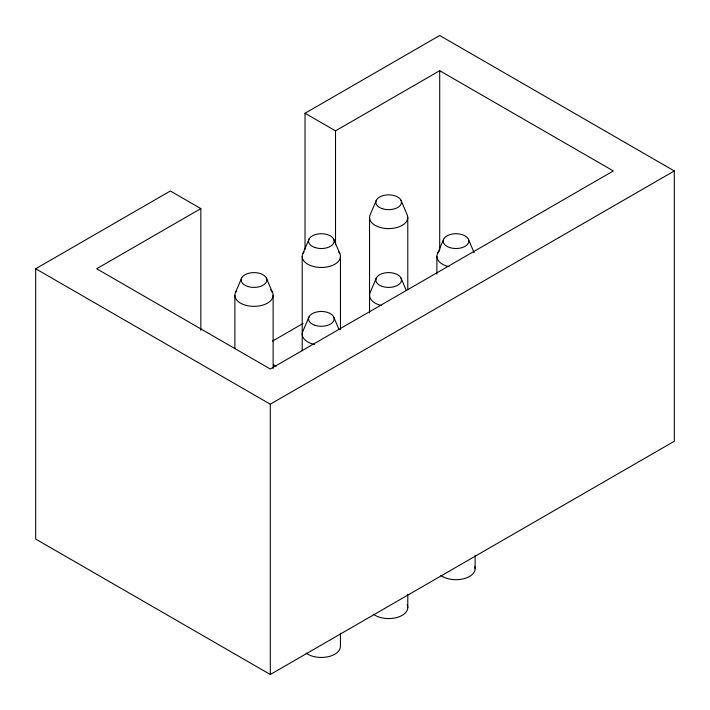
<?xml version="1.0" encoding="UTF-8"?>
<svg xmlns="http://www.w3.org/2000/svg" width="710" height="710" viewBox="0 0 710 710"><rect width="100%" height="100%" fill="white"/><g stroke="black" fill="none" stroke-linecap="round" stroke-linejoin="round"><path stroke-width="1.06" d="M235.525 292.449L241.622 278.089M302.868 253.577L308.957 239.217M308.957 316.962L302.868 331.33A19.117 11.04 0 0 0 314.486 344.492M376.291 200.335L370.203 214.704A19.117 11.04 0 0 0 388.672 228.593A19.117 11.04 0 0 0 407.132 214.704L401.043 200.335M376.291 278.089L370.203 292.449A19.117 11.04 0 0 0 381.82 305.611M437.537 253.577L443.626 239.217M305.025 249.316L305.025 113.254L439.703 35.5L674.314 170.95L674.314 441.247L270.297 674.5L35.686 539.05L35.686 268.753L170.356 190.999L200.841 208.607L200.841 330.283M200.841 208.607L96.658 268.753L270.297 369.005L613.342 170.95L439.703 70.698L335.519 130.853L305.025 113.254M272.551 341.075L303.117 323.423M35.686 268.753L270.297 404.203L674.314 170.95M273.412 364.869L276.483 366.103M468.378 239.217L474.067 252.618M401.043 278.089L406.324 290.532M333.709 239.217L339.797 253.577M333.709 316.962L338.989 329.413M266.374 278.089L272.462 292.449M475.123 555.46L475.123 568.666M439.703 70.698L439.703 249.911M436.881 256.434L436.881 274.175M407.788 217.553L407.788 289.644M407.788 594.332L407.788 607.538M369.546 217.553L369.546 313.057M340.454 256.434L340.454 329.635M340.454 633.205L340.454 646.419A19.117 11.04 0 0 1 327.479 656.865A19.117 11.04 0 0 1 306.161 653.138M335.519 130.853L335.519 244.79M302.211 256.434L302.211 350.82M273.119 295.307L273.119 368.508M270.297 404.203L270.297 674.5M234.877 295.307L234.877 348.548M474.83 566.749A19.117 11.04 0 0 1 463.701 578.765A19.117 11.04 0 0 1 440.83 575.384M407.132 604.68A19.117 11.04 0 0 1 397.121 617.443A19.117 11.04 0 0 1 373.495 614.256M270.554 289.786A19.117 11.04 0 0 1 254.828 306.338A19.117 11.04 0 0 1 236.67 290.639M449.155 266.738A19.117 11.04 0 0 1 439.446 250.914M338.661 251.766A19.117 11.04 0 0 1 321.328 267.475A19.117 11.04 0 0 1 304.004 251.766M247.595 286.405A12.807 7.393 0 0 0 266.809 280.006A12.807 7.393 0 0 0 247.595 273.598A12.807 7.393 0 0 0 247.595 286.405M314.929 325.286A12.807 7.393 0 0 0 334.144 318.879A12.807 7.393 0 0 0 314.929 312.471A12.807 7.393 0 0 0 314.929 325.286M382.264 208.66A12.807 7.393 0 0 0 401.478 202.252A12.807 7.393 0 0 0 382.264 195.845A12.807 7.393 0 0 0 382.264 208.66M449.599 247.533A12.807 7.393 0 0 0 468.813 241.125A12.807 7.393 0 0 0 449.599 234.726A12.807 7.393 0 0 0 449.599 247.533M314.929 247.533A12.807 7.393 0 0 0 334.144 241.125A12.807 7.393 0 0 0 314.929 234.726A12.807 7.393 0 0 0 314.929 247.533M382.264 286.405A12.807 7.393 0 0 0 401.478 280.006A12.807 7.393 0 0 0 382.264 273.598A12.807 7.393 0 0 0 382.264 286.405"/></g></svg>
